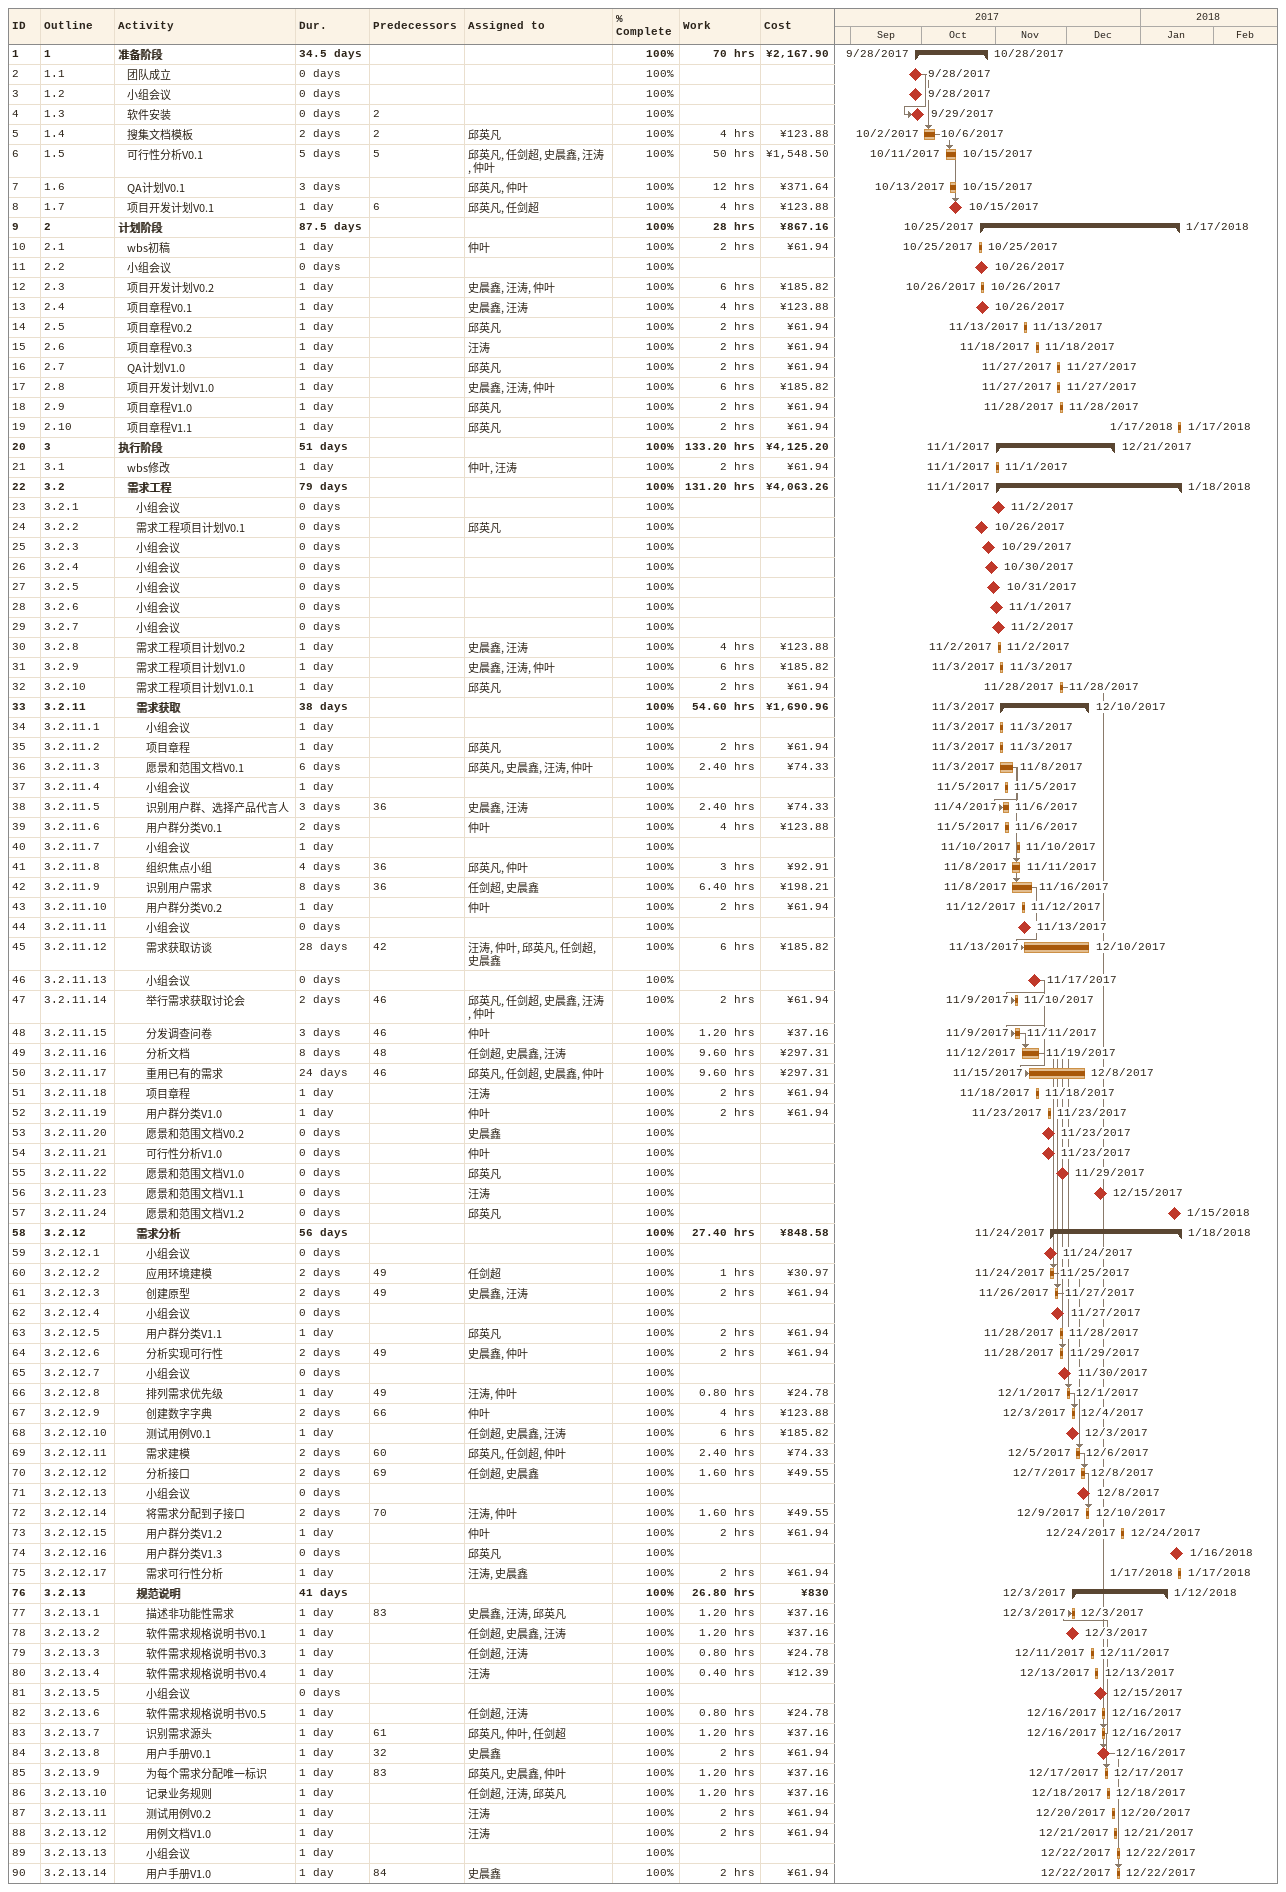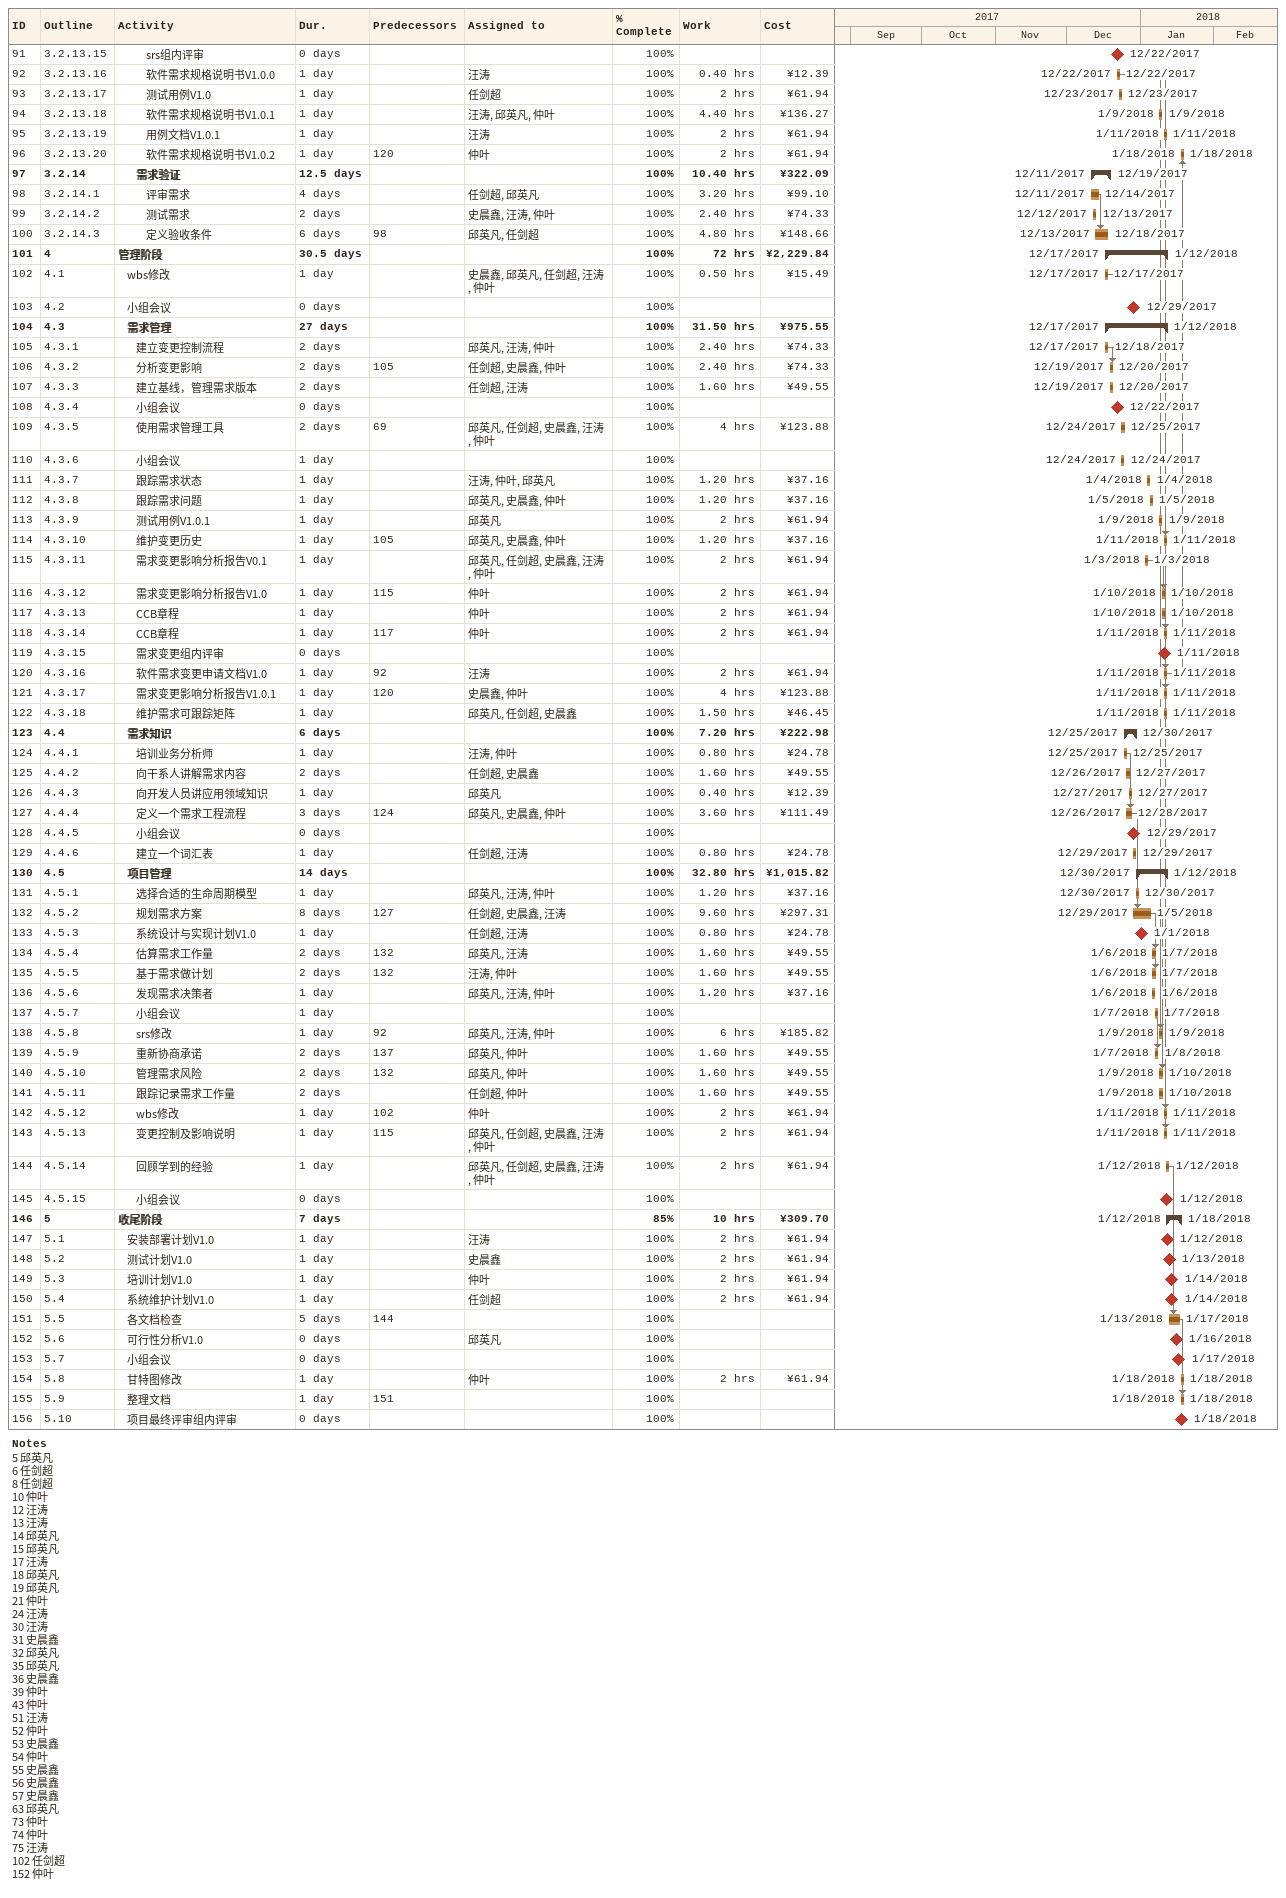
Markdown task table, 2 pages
| ID | WBS | Task | Duration | Start | Finish | Predecessors | Resources | % complete | Work (h) | Cost (¥) |
|---|---|---|---|---|---|---|---|---|---|---|
| 1 | 1 | **准备阶段** | 34.5d | 2017-09-28 | 2017-10-28 |  |  | 100 | 70 | 2167.90 |
| 2 | 1.1 | 团队成立 | 0d | 2017-09-28 | 2017-09-28 |  |  | 100 |  |  |
| 3 | 1.2 | 小组会议 | 0d | 2017-09-28 | 2017-09-28 |  |  | 100 |  |  |
| 4 | 1.3 | 软件安装 | 0d | 2017-09-29 | 2017-09-29 | 2 |  | 100 |  |  |
| 5 | 1.4 | 搜集文档模板 | 2d | 2017-10-02 | 2017-10-06 | 2 | 邱英凡 | 100 | 4 | 123.88 |
| 6 | 1.5 | 可行性分析V0.1 | 5d | 2017-10-11 | 2017-10-15 | 5 | 邱英凡, 任剑超, 史晨鑫, 汪涛, 仲叶 | 100 | 50 | 1548.50 |
| 7 | 1.6 | QA计划V0.1 | 3d | 2017-10-13 | 2017-10-15 |  | 邱英凡, 仲叶 | 100 | 12 | 371.64 |
| 8 | 1.7 | 项目开发计划V0.1 | 1d | 2017-10-15 | 2017-10-15 | 6 | 邱英凡, 任剑超 | 100 | 4 | 123.88 |
| 9 | 2 | **计划阶段** | 87.5d | 2017-10-25 | 2018-01-17 |  |  | 100 | 28 | 867.16 |
| 10 | 2.1 | wbs初稿 | 1d | 2017-10-25 | 2017-10-25 |  | 仲叶 | 100 | 2 | 61.94 |
| 11 | 2.2 | 小组会议 | 0d | 2017-10-26 | 2017-10-26 |  |  | 100 |  |  |
| 12 | 2.3 | 项目开发计划V0.2 | 1d | 2017-10-26 | 2017-10-26 |  | 史晨鑫, 汪涛, 仲叶 | 100 | 6 | 185.82 |
| 13 | 2.4 | 项目章程V0.1 | 1d | 2017-10-26 | 2017-10-26 |  | 史晨鑫, 汪涛 | 100 | 4 | 123.88 |
| 14 | 2.5 | 项目章程V0.2 | 1d | 2017-11-13 | 2017-11-13 |  | 邱英凡 | 100 | 2 | 61.94 |
| 15 | 2.6 | 项目章程V0.3 | 1d | 2017-11-18 | 2017-11-18 |  | 汪涛 | 100 | 2 | 61.94 |
| 16 | 2.7 | QA计划V1.0 | 1d | 2017-11-27 | 2017-11-27 |  | 邱英凡 | 100 | 2 | 61.94 |
| 17 | 2.8 | 项目开发计划V1.0 | 1d | 2017-11-27 | 2017-11-27 |  | 史晨鑫, 汪涛, 仲叶 | 100 | 6 | 185.82 |
| 18 | 2.9 | 项目章程V1.0 | 1d | 2017-11-28 | 2017-11-28 |  | 邱英凡 | 100 | 2 | 61.94 |
| 19 | 2.10 | 项目章程V1.1 | 1d | 2018-01-17 | 2018-01-17 |  | 邱英凡 | 100 | 2 | 61.94 |
| 20 | 3 | **执行阶段** | 51d | 2017-11-01 | 2017-12-21 |  |  | 100 | 133.20 | 4125.20 |
| 21 | 3.1 | wbs修改 | 1d | 2017-11-01 | 2017-11-01 |  | 仲叶, 汪涛 | 100 | 2 | 61.94 |
| 22 | 3.2 | **需求工程** | 79d | 2017-11-01 | 2018-01-18 |  |  | 100 | 131.20 | 4063.26 |
| 23 | 3.2.1 | 小组会议 | 0d | 2017-11-02 | 2017-11-02 |  |  | 100 |  |  |
| 24 | 3.2.2 | 需求工程项目计划V0.1 | 0d | 2017-10-26 | 2017-10-26 |  | 邱英凡 | 100 |  |  |
| 25 | 3.2.3 | 小组会议 | 0d | 2017-10-29 | 2017-10-29 |  |  | 100 |  |  |
| 26 | 3.2.4 | 小组会议 | 0d | 2017-10-30 | 2017-10-30 |  |  | 100 |  |  |
| 27 | 3.2.5 | 小组会议 | 0d | 2017-10-31 | 2017-10-31 |  |  | 100 |  |  |
| 28 | 3.2.6 | 小组会议 | 0d | 2017-11-01 | 2017-11-01 |  |  | 100 |  |  |
| 29 | 3.2.7 | 小组会议 | 0d | 2017-11-02 | 2017-11-02 |  |  | 100 |  |  |
| 30 | 3.2.8 | 需求工程项目计划V0.2 | 1d | 2017-11-02 | 2017-11-02 |  | 史晨鑫, 汪涛 | 100 | 4 | 123.88 |
| 31 | 3.2.9 | 需求工程项目计划V1.0 | 1d | 2017-11-03 | 2017-11-03 |  | 史晨鑫, 汪涛, 仲叶 | 100 | 6 | 185.82 |
| 32 | 3.2.10 | 需求工程项目计划V1.0.1 | 1d | 2017-11-28 | 2017-11-28 |  | 邱英凡 | 100 | 2 | 61.94 |
| 33 | 3.2.11 | **需求获取** | 38d | 2017-11-03 | 2017-12-10 |  |  | 100 | 54.60 | 1690.96 |
| 34 | 3.2.11.1 | 小组会议 | 1d | 2017-11-03 | 2017-11-03 |  |  | 100 |  |  |
| 35 | 3.2.11.2 | 项目章程 | 1d | 2017-11-03 | 2017-11-03 |  | 邱英凡 | 100 | 2 | 61.94 |
| 36 | 3.2.11.3 | 愿景和范围文档V0.1 | 6d | 2017-11-03 | 2017-11-08 |  | 邱英凡, 史晨鑫, 汪涛, 仲叶 | 100 | 2.40 | 74.33 |
| 37 | 3.2.11.4 | 小组会议 | 1d | 2017-11-05 | 2017-11-05 |  |  | 100 |  |  |
| 38 | 3.2.11.5 | 识别用户群、选择产品代言人 | 3d | 2017-11-04 | 2017-11-06 | 36 | 史晨鑫, 汪涛 | 100 | 2.40 | 74.33 |
| 39 | 3.2.11.6 | 用户群分类V0.1 | 2d | 2017-11-05 | 2017-11-06 |  | 仲叶 | 100 | 4 | 123.88 |
| 40 | 3.2.11.7 | 小组会议 | 1d | 2017-11-10 | 2017-11-10 |  |  | 100 |  |  |
| 41 | 3.2.11.8 | 组织焦点小组 | 4d | 2017-11-08 | 2017-11-11 | 36 | 邱英凡, 仲叶 | 100 | 3 | 92.91 |
| 42 | 3.2.11.9 | 识别用户需求 | 8d | 2017-11-08 | 2017-11-16 | 36 | 任剑超, 史晨鑫 | 100 | 6.40 | 198.21 |
| 43 | 3.2.11.10 | 用户群分类V0.2 | 1d | 2017-11-12 | 2017-11-12 |  | 仲叶 | 100 | 2 | 61.94 |
| 44 | 3.2.11.11 | 小组会议 | 0d | 2017-11-13 | 2017-11-13 |  |  | 100 |  |  |
| 45 | 3.2.11.12 | 需求获取访谈 | 28d | 2017-11-13 | 2017-12-10 | 42 | 汪涛, 仲叶, 邱英凡, 任剑超, 史晨鑫 | 100 | 6 | 185.82 |
| 46 | 3.2.11.13 | 小组会议 | 0d | 2017-11-17 | 2017-11-17 |  |  | 100 |  |  |
| 47 | 3.2.11.14 | 举行需求获取讨论会 | 2d | 2017-11-09 | 2017-11-10 | 46 | 邱英凡, 任剑超, 史晨鑫, 汪涛, 仲叶 | 100 | 2 | 61.94 |
| 48 | 3.2.11.15 | 分发调查问卷 | 3d | 2017-11-09 | 2017-11-11 | 46 | 仲叶 | 100 | 1.20 | 37.16 |
| 49 | 3.2.11.16 | 分析文档 | 8d | 2017-11-12 | 2017-11-19 | 48 | 任剑超, 史晨鑫, 汪涛 | 100 | 9.60 | 297.31 |
| 50 | 3.2.11.17 | 重用已有的需求 | 24d | 2017-11-15 | 2017-12-08 | 46 | 邱英凡, 任剑超, 史晨鑫, 仲叶 | 100 | 9.60 | 297.31 |
| 51 | 3.2.11.18 | 项目章程 | 1d | 2017-11-18 | 2017-11-18 |  | 汪涛 | 100 | 2 | 61.94 |
| 52 | 3.2.11.19 | 用户群分类V1.0 | 1d | 2017-11-23 | 2017-11-23 |  | 仲叶 | 100 | 2 | 61.94 |
| 53 | 3.2.11.20 | 愿景和范围文档V0.2 | 0d | 2017-11-23 | 2017-11-23 |  | 史晨鑫 | 100 |  |  |
| 54 | 3.2.11.21 | 可行性分析V1.0 | 0d | 2017-11-23 | 2017-11-23 |  | 仲叶 | 100 |  |  |
| 55 | 3.2.11.22 | 愿景和范围文档V1.0 | 0d | 2017-11-29 | 2017-11-29 |  | 邱英凡 | 100 |  |  |
| 56 | 3.2.11.23 | 愿景和范围文档V1.1 | 0d | 2017-12-15 | 2017-12-15 |  | 汪涛 | 100 |  |  |
| 57 | 3.2.11.24 | 愿景和范围文档V1.2 | 0d | 2018-01-15 | 2018-01-15 |  | 邱英凡 | 100 |  |  |
| 58 | 3.2.12 | **需求分析** | 56d | 2017-11-24 | 2018-01-18 |  |  | 100 | 27.40 | 848.58 |
| 59 | 3.2.12.1 | 小组会议 | 0d | 2017-11-24 | 2017-11-24 |  |  | 100 |  |  |
| 60 | 3.2.12.2 | 应用环境建模 | 2d | 2017-11-24 | 2017-11-25 | 49 | 任剑超 | 100 | 1 | 30.97 |
| 61 | 3.2.12.3 | 创建原型 | 2d | 2017-11-26 | 2017-11-27 | 49 | 史晨鑫, 汪涛 | 100 | 2 | 61.94 |
| 62 | 3.2.12.4 | 小组会议 | 0d | 2017-11-27 | 2017-11-27 |  |  | 100 |  |  |
| 63 | 3.2.12.5 | 用户群分类V1.1 | 1d | 2017-11-28 | 2017-11-28 |  | 邱英凡 | 100 | 2 | 61.94 |
| 64 | 3.2.12.6 | 分析实现可行性 | 2d | 2017-11-28 | 2017-11-29 | 49 | 史晨鑫, 仲叶 | 100 | 2 | 61.94 |
| 65 | 3.2.12.7 | 小组会议 | 0d | 2017-11-30 | 2017-11-30 |  |  | 100 |  |  |
| 66 | 3.2.12.8 | 排列需求优先级 | 1d | 2017-12-01 | 2017-12-01 | 49 | 汪涛, 仲叶 | 100 | 0.80 | 24.78 |
| 67 | 3.2.12.9 | 创建数字字典 | 2d | 2017-12-03 | 2017-12-04 | 66 | 仲叶 | 100 | 4 | 123.88 |
| 68 | 3.2.12.10 | 测试用例V0.1 | 1d | 2017-12-03 | 2017-12-03 |  | 任剑超, 史晨鑫, 汪涛 | 100 | 6 | 185.82 |
| 69 | 3.2.12.11 | 需求建模 | 2d | 2017-12-05 | 2017-12-06 | 60 | 邱英凡, 任剑超, 仲叶 | 100 | 2.40 | 74.33 |
| 70 | 3.2.12.12 | 分析接口 | 2d | 2017-12-07 | 2017-12-08 | 69 | 任剑超, 史晨鑫 | 100 | 1.60 | 49.55 |
| 71 | 3.2.12.13 | 小组会议 | 0d | 2017-12-08 | 2017-12-08 |  |  | 100 |  |  |
| 72 | 3.2.12.14 | 将需求分配到子接口 | 2d | 2017-12-09 | 2017-12-10 | 70 | 汪涛, 仲叶 | 100 | 1.60 | 49.55 |
| 73 | 3.2.12.15 | 用户群分类V1.2 | 1d | 2017-12-24 | 2017-12-24 |  | 仲叶 | 100 | 2 | 61.94 |
| 74 | 3.2.12.16 | 用户群分类V1.3 | 0d | 2018-01-16 | 2018-01-16 |  | 邱英凡 | 100 |  |  |
| 75 | 3.2.12.17 | 需求可行性分析 | 1d | 2018-01-17 | 2018-01-17 |  | 汪涛, 史晨鑫 | 100 | 2 | 61.94 |
| 76 | 3.2.13 | **规范说明** | 41d | 2017-12-03 | 2018-01-12 |  |  | 100 | 26.80 | 830 |
| 77 | 3.2.13.1 | 描述非功能性需求 | 1d | 2017-12-03 | 2017-12-03 | 83 | 史晨鑫, 汪涛, 邱英凡 | 100 | 1.20 | 37.16 |
| 78 | 3.2.13.2 | 软件需求规格说明书V0.1 | 1d | 2017-12-03 | 2017-12-03 |  | 任剑超, 史晨鑫, 汪涛 | 100 | 1.20 | 37.16 |
| 79 | 3.2.13.3 | 软件需求规格说明书V0.3 | 1d | 2017-12-11 | 2017-12-11 |  | 任剑超, 汪涛 | 100 | 0.80 | 24.78 |
| 80 | 3.2.13.4 | 软件需求规格说明书V0.4 | 1d | 2017-12-13 | 2017-12-13 |  | 汪涛 | 100 | 0.40 | 12.39 |
| 81 | 3.2.13.5 | 小组会议 | 0d | 2017-12-15 | 2017-12-15 |  |  | 100 |  |  |
| 82 | 3.2.13.6 | 软件需求规格说明书V0.5 | 1d | 2017-12-16 | 2017-12-16 |  | 任剑超, 汪涛 | 100 | 0.80 | 24.78 |
| 83 | 3.2.13.7 | 识别需求源头 | 1d | 2017-12-16 | 2017-12-16 | 61 | 邱英凡, 仲叶, 任剑超 | 100 | 1.20 | 37.16 |
| 84 | 3.2.13.8 | 用户手册V0.1 | 1d | 2017-12-16 | 2017-12-16 | 32 | 史晨鑫 | 100 | 2 | 61.94 |
| 85 | 3.2.13.9 | 为每个需求分配唯一标识 | 1d | 2017-12-17 | 2017-12-17 | 83 | 邱英凡, 史晨鑫, 仲叶 | 100 | 1.20 | 37.16 |
| 86 | 3.2.13.10 | 记录业务规则 | 1d | 2017-12-18 | 2017-12-18 |  | 任剑超, 汪涛, 邱英凡 | 100 | 1.20 | 37.16 |
| 87 | 3.2.13.11 | 测试用例V0.2 | 1d | 2017-12-20 | 2017-12-20 |  | 汪涛 | 100 | 2 | 61.94 |
| 88 | 3.2.13.12 | 用例文档V1.0 | 1d | 2017-12-21 | 2017-12-21 |  | 汪涛 | 100 | 2 | 61.94 |
| 89 | 3.2.13.13 | 小组会议 | 1d | 2017-12-22 | 2017-12-22 |  |  | 100 |  |  |
| 90 | 3.2.13.14 | 用户手册V1.0 | 1d | 2017-12-22 | 2017-12-22 | 84 | 史晨鑫 | 100 | 2 | 61.94 |
| 91 | 3.2.13.15 | srs组内评审 | 0d | 2017-12-22 | 2017-12-22 |  |  | 100 |  |  |
| 92 | 3.2.13.16 | 软件需求规格说明书V1.0.0 | 1d | 2017-12-22 | 2017-12-22 |  | 汪涛 | 100 | 0.40 | 12.39 |
| 93 | 3.2.13.17 | 测试用例V1.0 | 1d | 2017-12-23 | 2017-12-23 |  | 任剑超 | 100 | 2 | 61.94 |
| 94 | 3.2.13.18 | 软件需求规格说明书V1.0.1 | 1d | 2018-01-09 | 2018-01-09 |  | 汪涛, 邱英凡, 仲叶 | 100 | 4.40 | 136.27 |
| 95 | 3.2.13.19 | 用例文档V1.0.1 | 1d | 2018-01-11 | 2018-01-11 |  | 汪涛 | 100 | 2 | 61.94 |
| 96 | 3.2.13.20 | 软件需求规格说明书V1.0.2 | 1d | 2018-01-18 | 2018-01-18 | 120 | 仲叶 | 100 | 2 | 61.94 |
| 97 | 3.2.14 | **需求验证** | 12.5d | 2017-12-11 | 2017-12-19 |  |  | 100 | 10.40 | 322.09 |
| 98 | 3.2.14.1 | 评审需求 | 4d | 2017-12-11 | 2017-12-14 |  | 任剑超, 邱英凡 | 100 | 3.20 | 99.10 |
| 99 | 3.2.14.2 | 测试需求 | 2d | 2017-12-12 | 2017-12-13 |  | 史晨鑫, 汪涛, 仲叶 | 100 | 2.40 | 74.33 |
| 100 | 3.2.14.3 | 定义验收条件 | 6d | 2017-12-13 | 2017-12-18 | 98 | 邱英凡, 任剑超 | 100 | 4.80 | 148.66 |
| 101 | 4 | **管理阶段** | 30.5d | 2017-12-17 | 2018-01-12 |  |  | 100 | 72 | 2229.84 |
| 102 | 4.1 | wbs修改 | 1d | 2017-12-17 | 2017-12-17 |  | 史晨鑫, 邱英凡, 任剑超, 汪涛, 仲叶 | 100 | 0.50 | 15.49 |
| 103 | 4.2 | 小组会议 | 0d | 2017-12-29 | 2017-12-29 |  |  | 100 |  |  |
| 104 | 4.3 | **需求管理** | 27d | 2017-12-17 | 2018-01-12 |  |  | 100 | 31.50 | 975.55 |
| 105 | 4.3.1 | 建立变更控制流程 | 2d | 2017-12-17 | 2017-12-18 |  | 邱英凡, 汪涛, 仲叶 | 100 | 2.40 | 74.33 |
| 106 | 4.3.2 | 分析变更影响 | 2d | 2017-12-19 | 2017-12-20 | 105 | 任剑超, 史晨鑫, 仲叶 | 100 | 2.40 | 74.33 |
| 107 | 4.3.3 | 建立基线，管理需求版本 | 2d | 2017-12-19 | 2017-12-20 |  | 任剑超, 汪涛 | 100 | 1.60 | 49.55 |
| 108 | 4.3.4 | 小组会议 | 0d | 2017-12-22 | 2017-12-22 |  |  | 100 |  |  |
| 109 | 4.3.5 | 使用需求管理工具 | 2d | 2017-12-24 | 2017-12-25 | 69 | 邱英凡, 任剑超, 史晨鑫, 汪涛, 仲叶 | 100 | 4 | 123.88 |
| 110 | 4.3.6 | 小组会议 | 1d | 2017-12-24 | 2017-12-24 |  |  | 100 |  |  |
| 111 | 4.3.7 | 跟踪需求状态 | 1d | 2018-01-04 | 2018-01-04 |  | 汪涛, 仲叶, 邱英凡 | 100 | 1.20 | 37.16 |
| 112 | 4.3.8 | 跟踪需求问题 | 1d | 2018-01-05 | 2018-01-05 |  | 邱英凡, 史晨鑫, 仲叶 | 100 | 1.20 | 37.16 |
| 113 | 4.3.9 | 测试用例V1.0.1 | 1d | 2018-01-09 | 2018-01-09 |  | 邱英凡 | 100 | 2 | 61.94 |
| 114 | 4.3.10 | 维护变更历史 | 1d | 2018-01-11 | 2018-01-11 | 105 | 邱英凡, 史晨鑫, 仲叶 | 100 | 1.20 | 37.16 |
| 115 | 4.3.11 | 需求变更影响分析报告V0.1 | 1d | 2018-01-03 | 2018-01-03 |  | 邱英凡, 任剑超, 史晨鑫, 汪涛, 仲叶 | 100 | 2 | 61.94 |
| 116 | 4.3.12 | 需求变更影响分析报告V1.0 | 1d | 2018-01-10 | 2018-01-10 | 115 | 仲叶 | 100 | 2 | 61.94 |
| 117 | 4.3.13 | CCB章程 | 1d | 2018-01-10 | 2018-01-10 |  | 仲叶 | 100 | 2 | 61.94 |
| 118 | 4.3.14 | CCB章程 | 1d | 2018-01-11 | 2018-01-11 | 117 | 仲叶 | 100 | 2 | 61.94 |
| 119 | 4.3.15 | 需求变更组内评审 | 0d | 2018-01-11 | 2018-01-11 |  |  | 100 |  |  |
| 120 | 4.3.16 | 软件需求变更申请文档V1.0 | 1d | 2018-01-11 | 2018-01-11 | 92 | 汪涛 | 100 | 2 | 61.94 |
| 121 | 4.3.17 | 需求变更影响分析报告V1.0.1 | 1d | 2018-01-11 | 2018-01-11 | 120 | 史晨鑫, 仲叶 | 100 | 4 | 123.88 |
| 122 | 4.3.18 | 维护需求可跟踪矩阵 | 1d | 2018-01-11 | 2018-01-11 |  | 邱英凡, 任剑超, 史晨鑫 | 100 | 1.50 | 46.45 |
| 123 | 4.4 | **需求知识** | 6d | 2017-12-25 | 2017-12-30 |  |  | 100 | 7.20 | 222.98 |
| 124 | 4.4.1 | 培训业务分析师 | 1d | 2017-12-25 | 2017-12-25 |  | 汪涛, 仲叶 | 100 | 0.80 | 24.78 |
| 125 | 4.4.2 | 向干系人讲解需求内容 | 2d | 2017-12-26 | 2017-12-27 |  | 任剑超, 史晨鑫 | 100 | 1.60 | 49.55 |
| 126 | 4.4.3 | 向开发人员讲应用领域知识 | 1d | 2017-12-27 | 2017-12-27 |  | 邱英凡 | 100 | 0.40 | 12.39 |
| 127 | 4.4.4 | 定义一个需求工程流程 | 3d | 2017-12-26 | 2017-12-28 | 124 | 邱英凡, 史晨鑫, 仲叶 | 100 | 3.60 | 111.49 |
| 128 | 4.4.5 | 小组会议 | 0d | 2017-12-29 | 2017-12-29 |  |  | 100 |  |  |
| 129 | 4.4.6 | 建立一个词汇表 | 1d | 2017-12-29 | 2017-12-29 |  | 任剑超, 汪涛 | 100 | 0.80 | 24.78 |
| 130 | 4.5 | **项目管理** | 14d | 2017-12-30 | 2018-01-12 |  |  | 100 | 32.80 | 1015.82 |
| 131 | 4.5.1 | 选择合适的生命周期模型 | 1d | 2017-12-30 | 2017-12-30 |  | 邱英凡, 汪涛, 仲叶 | 100 | 1.20 | 37.16 |
| 132 | 4.5.2 | 规划需求方案 | 8d | 2017-12-29 | 2018-01-05 | 127 | 任剑超, 史晨鑫, 汪涛 | 100 | 9.60 | 297.31 |
| 133 | 4.5.3 | 系统设计与实现计划V1.0 | 1d | 2018-01-01 | 2018-01-01 |  | 任剑超, 汪涛 | 100 | 0.80 | 24.78 |
| 134 | 4.5.4 | 估算需求工作量 | 2d | 2018-01-06 | 2018-01-07 | 132 | 邱英凡, 汪涛 | 100 | 1.60 | 49.55 |
| 135 | 4.5.5 | 基于需求做计划 | 2d | 2018-01-06 | 2018-01-07 | 132 | 汪涛, 仲叶 | 100 | 1.60 | 49.55 |
| 136 | 4.5.6 | 发现需求决策者 | 1d | 2018-01-06 | 2018-01-06 |  | 邱英凡, 汪涛, 仲叶 | 100 | 1.20 | 37.16 |
| 137 | 4.5.7 | 小组会议 | 1d | 2018-01-07 | 2018-01-07 |  |  | 100 |  |  |
| 138 | 4.5.8 | srs修改 | 1d | 2018-01-09 | 2018-01-09 | 92 | 邱英凡, 汪涛, 仲叶 | 100 | 6 | 185.82 |
| 139 | 4.5.9 | 重新协商承诺 | 2d | 2018-01-07 | 2018-01-08 | 137 | 邱英凡, 仲叶 | 100 | 1.60 | 49.55 |
| 140 | 4.5.10 | 管理需求风险 | 2d | 2018-01-09 | 2018-01-10 | 132 | 邱英凡, 仲叶 | 100 | 1.60 | 49.55 |
| 141 | 4.5.11 | 跟踪记录需求工作量 | 2d | 2018-01-09 | 2018-01-10 |  | 任剑超, 仲叶 | 100 | 1.60 | 49.55 |
| 142 | 4.5.12 | wbs修改 | 1d | 2018-01-11 | 2018-01-11 | 102 | 仲叶 | 100 | 2 | 61.94 |
| 143 | 4.5.13 | 变更控制及影响说明 | 1d | 2018-01-11 | 2018-01-11 | 115 | 邱英凡, 任剑超, 史晨鑫, 汪涛, 仲叶 | 100 | 2 | 61.94 |
| 144 | 4.5.14 | 回顾学到的经验 | 1d | 2018-01-12 | 2018-01-12 |  | 邱英凡, 任剑超, 史晨鑫, 汪涛, 仲叶 | 100 | 2 | 61.94 |
| 145 | 4.5.15 | 小组会议 | 0d | 2018-01-12 | 2018-01-12 |  |  | 100 |  |  |
| 146 | 5 | **收尾阶段** | 7d | 2018-01-12 | 2018-01-18 |  |  | 85 | 10 | 309.70 |
| 147 | 5.1 | 安装部署计划V1.0 | 1d | 2018-01-12 | 2018-01-12 |  | 汪涛 | 100 | 2 | 61.94 |
| 148 | 5.2 | 测试计划V1.0 | 1d | 2018-01-13 | 2018-01-13 |  | 史晨鑫 | 100 | 2 | 61.94 |
| 149 | 5.3 | 培训计划V1.0 | 1d | 2018-01-14 | 2018-01-14 |  | 仲叶 | 100 | 2 | 61.94 |
| 150 | 5.4 | 系统维护计划V1.0 | 1d | 2018-01-14 | 2018-01-14 |  | 任剑超 | 100 | 2 | 61.94 |
| 151 | 5.5 | 各文档检查 | 5d | 2018-01-13 | 2018-01-17 | 144 |  | 100 |  |  |
| 152 | 5.6 | 可行性分析V1.0 | 0d | 2018-01-16 | 2018-01-16 |  | 邱英凡 | 100 |  |  |
| 153 | 5.7 | 小组会议 | 0d | 2018-01-17 | 2018-01-17 |  |  | 100 |  |  |
| 154 | 5.8 | 甘特图修改 | 1d | 2018-01-18 | 2018-01-18 |  | 仲叶 | 100 | 2 | 61.94 |
| 155 | 5.9 | 整理文档 | 1d | 2018-01-18 | 2018-01-18 | 151 |  | 100 |  |  |
| 156 | 5.10 | 项目最终评审组内评审 | 0d | 2018-01-18 | 2018-01-18 |  |  | 100 |  |  |

Notes
- 5: 邱英凡
- 6: 任剑超
- 8: 任剑超
- 10: 仲叶
- 12: 汪涛
- 13: 汪涛
- 14: 邱英凡
- 15: 邱英凡
- 17: 汪涛
- 18: 邱英凡
- 19: 邱英凡
- 21: 仲叶
- 24: 汪涛
- 30: 汪涛
- 31: 史晨鑫
- 32: 邱英凡
- 35: 邱英凡
- 36: 史晨鑫
- 39: 仲叶
- 43: 仲叶
- 51: 汪涛
- 52: 仲叶
- 53: 史晨鑫
- 54: 仲叶
- 55: 史晨鑫
- 56: 史晨鑫
- 57: 史晨鑫
- 63: 邱英凡
- 73: 仲叶
- 74: 仲叶
- 75: 汪涛
- 102: 任剑超
- 152: 仲叶
